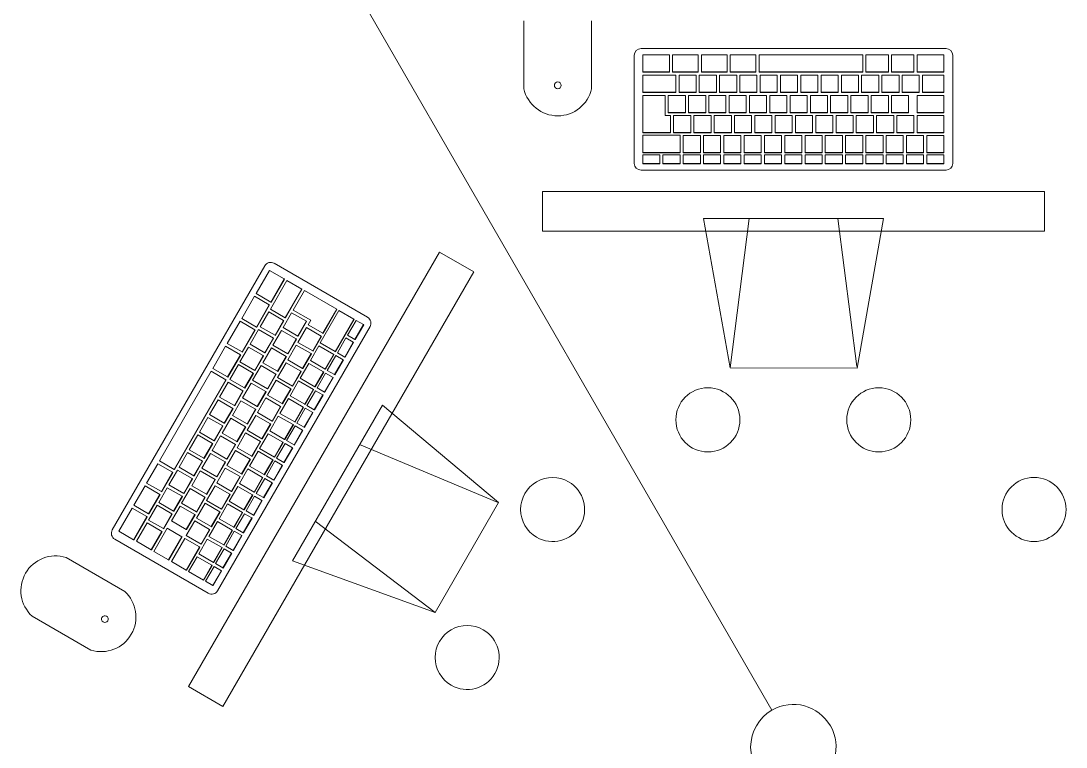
# Model space of a CAD drawing. Header units: millimetres. Extents: x 155927 to 295199, y -4084 to 97293.
# Drawn here: x 176824 to 177802, y 21008 to 21688 of the extents above; entities that cross this region are included whole.
import ezdxf

# ---------------------------------------------------------------- set-up
doc = ezdxf.new("R2010")
doc.units = ezdxf.units.MM
doc.header["$MEASUREMENT"] = 0
doc.layers.add('A-GENM', color=8, linetype='CONTINUOUS', lineweight=9)
doc.layers.add('I-FURN', color=8, linetype='CONTINUOUS', lineweight=9)

msp = doc.modelspace()

# ---------------------------------------------------------------- linework, layer by layer
at = {"layer": 'A-GENM'}
for p, q in [((177294.47, 21687.6), (177294.47, 21624.1)), ((177357.97, 21624.1), (177357.97, 21687.6)), ((177689.74, 21661.72), (177404.2, 21661.72)), ((177397.85, 21655.37), (177397.85, 21554.21)), ((177430.74, 21655.73), (177405.74, 21655.73)), ((177405.74, 21655.73), (177405.74, 21639.81)), ((177430.74, 21639.81), (177430.74, 21655.73)), ((177457.74, 21655.73), (177433.74, 21655.73)), ((177433.74, 21655.73), (177433.74, 21639.81)), ((177457.74, 21639.81), (177457.74, 21655.73)), ((177484.74, 21655.73), (177460.74, 21655.73)), ((177460.74, 21655.73), (177460.74, 21639.81)), ((177484.74, 21639.81), (177484.74, 21655.73)), ((177511.74, 21655.73), (177487.74, 21655.73)), ((177487.74, 21655.73), (177487.74, 21639.81)), ((177511.74, 21639.81), (177511.74, 21655.73)), ((177514.74, 21655.73), (177514.74, 21639.81)), ((177611.74, 21655.73), (177514.74, 21655.73)), ((177611.74, 21639.81), (177611.74, 21655.73)), ((177614.74, 21655.73), (177614.74, 21639.81)), ((177635.74, 21655.73), (177614.74, 21655.73)), ((177635.74, 21639.81), (177635.74, 21655.73)), ((177638.74, 21655.73), (177638.74, 21639.81)), ((177659.74, 21655.73), (177638.74, 21655.73)), ((177659.74, 21639.81), (177659.74, 21655.73)), ((177662.74, 21655.73), (177662.74, 21639.81)), ((177687.74, 21655.73), (177662.74, 21655.73)), ((177687.74, 21639.81), (177687.74, 21655.73)), ((177696.09, 21554.21), (177696.09, 21655.37)), ((177405.74, 21639.79), (177430.74, 21639.79)), ((177405.74, 21639.52), (177405.74, 21639.79)), ((177430.74, 21639.52), (177405.74, 21639.52)), ((177405.74, 21636.83), (177405.74, 21620.87)), ((177436.74, 21636.83), (177405.74, 21636.83)), ((177430.74, 21639.52), (177430.74, 21639.79)), ((177433.74, 21639.79), (177457.74, 21639.79)), ((177433.74, 21639.52), (177433.74, 21639.79)), ((177457.74, 21639.52), (177433.74, 21639.52)), ((177436.74, 21620.87), (177436.74, 21636.83)), ((177439.74, 21636.83), (177439.74, 21620.87)), ((177455.74, 21636.83), (177439.74, 21636.83)), ((177455.74, 21620.87), (177455.74, 21636.83)), ((177457.74, 21639.52), (177457.74, 21639.79)), ((177458.74, 21636.83), (177458.74, 21620.87)), ((177474.74, 21636.83), (177458.74, 21636.83)), ((177460.74, 21639.79), (177484.74, 21639.79)), ((177460.74, 21639.52), (177460.74, 21639.79)), ((177484.74, 21639.52), (177460.74, 21639.52)), ((177474.74, 21620.87), (177474.74, 21636.83)), ((177477.74, 21636.83), (177477.74, 21620.87)), ((177493.74, 21636.83), (177477.74, 21636.83)), ((177484.74, 21639.52), (177484.74, 21639.79)), ((177487.74, 21639.79), (177511.74, 21639.79)), ((177487.74, 21639.52), (177487.74, 21639.79)), ((177511.74, 21639.52), (177487.74, 21639.52)), ((177493.74, 21620.87), (177493.74, 21636.83)), ((177496.74, 21636.83), (177496.74, 21620.87)), ((177512.74, 21636.83), (177496.74, 21636.83)), ((177511.74, 21639.52), (177511.74, 21639.79)), ((177512.74, 21620.87), (177512.74, 21636.83)), ((177514.74, 21639.79), (177611.74, 21639.79)), ((177514.74, 21639.52), (177514.74, 21639.79)), ((177611.74, 21639.52), (177514.74, 21639.52)), ((177515.74, 21636.83), (177515.74, 21620.87)), ((177531.74, 21636.83), (177515.74, 21636.83)), ((177531.74, 21620.87), (177531.74, 21636.83)), ((177534.74, 21636.83), (177534.74, 21620.87)), ((177550.74, 21636.83), (177534.74, 21636.83)), ((177550.74, 21620.87), (177550.74, 21636.83)), ((177553.74, 21636.83), (177553.74, 21620.87)), ((177569.74, 21636.83), (177553.74, 21636.83)), ((177569.74, 21620.87), (177569.74, 21636.83)), ((177572.74, 21636.83), (177572.74, 21620.87)), ((177588.74, 21636.83), (177572.74, 21636.83)), ((177588.74, 21620.87), (177588.74, 21636.83)), ((177591.74, 21636.83), (177591.74, 21620.87)), ((177607.74, 21636.83), (177591.74, 21636.83)), ((177607.74, 21620.87), (177607.74, 21636.83)), ((177610.74, 21636.83), (177610.74, 21620.87)), ((177626.74, 21636.83), (177610.74, 21636.83)), ((177611.74, 21639.52), (177611.74, 21639.79)), ((177614.74, 21639.79), (177635.74, 21639.79)), ((177614.74, 21639.52), (177614.74, 21639.79)), ((177635.74, 21639.52), (177614.74, 21639.52)), ((177626.74, 21620.87), (177626.74, 21636.83)), ((177629.74, 21636.83), (177629.74, 21620.87)), ((177645.74, 21636.83), (177629.74, 21636.83)), ((177635.74, 21639.52), (177635.74, 21639.79)), ((177638.74, 21639.79), (177659.74, 21639.79)), ((177638.74, 21639.52), (177638.74, 21639.79)), ((177659.74, 21639.52), (177638.74, 21639.52)), ((177645.74, 21620.87), (177645.74, 21636.83)), ((177648.74, 21636.83), (177648.74, 21620.87)), ((177664.74, 21636.83), (177648.74, 21636.83)), ((177659.74, 21639.52), (177659.74, 21639.79)), ((177662.74, 21639.79), (177687.74, 21639.79)), ((177662.74, 21639.52), (177662.74, 21639.79)), ((177687.74, 21639.52), (177662.74, 21639.52)), ((177664.74, 21620.87), (177664.74, 21636.83)), ((177667.74, 21636.8), (177667.74, 21620.87)), ((177687.74, 21636.8), (177667.74, 21636.8)), ((177687.74, 21639.52), (177687.74, 21639.79)), ((177687.74, 21620.87), (177687.74, 21636.8)), ((177405.74, 21620.87), (177436.74, 21620.87)), ((177405.74, 21620.59), (177405.74, 21620.87)), ((177436.74, 21620.59), (177405.74, 21620.59)), ((177426.74, 21617.9), (177405.74, 21617.9)), ((177405.74, 21617.9), (177405.74, 21583.01)), ((177426.74, 21598.97), (177426.74, 21617.9)), ((177429.74, 21617.9), (177429.74, 21601.94)), ((177445.74, 21617.9), (177429.74, 21617.9)), ((177436.74, 21620.59), (177436.74, 21620.87)), ((177439.74, 21620.87), (177455.74, 21620.87)), ((177439.74, 21620.59), (177439.74, 21620.87)), ((177455.74, 21620.59), (177439.74, 21620.59)), ((177445.74, 21601.94), (177445.74, 21617.9)), ((177448.74, 21617.9), (177448.74, 21601.94)), ((177464.74, 21617.9), (177448.74, 21617.9)), ((177455.74, 21620.59), (177455.74, 21620.87)), ((177458.74, 21620.87), (177474.74, 21620.87)), ((177458.74, 21620.59), (177458.74, 21620.87)), ((177474.74, 21620.59), (177458.74, 21620.59)), ((177464.74, 21601.94), (177464.74, 21617.9)), ((177467.74, 21617.9), (177467.74, 21601.94)), ((177483.74, 21617.9), (177467.74, 21617.9)), ((177474.74, 21620.59), (177474.74, 21620.87)), ((177477.74, 21620.87), (177493.74, 21620.87)), ((177477.74, 21620.59), (177477.74, 21620.87)), ((177493.74, 21620.59), (177477.74, 21620.59)), ((177483.74, 21601.94), (177483.74, 21617.9)), ((177486.74, 21617.9), (177486.74, 21601.94)), ((177502.74, 21617.9), (177486.74, 21617.9)), ((177493.74, 21620.59), (177493.74, 21620.87)), ((177496.74, 21620.87), (177512.74, 21620.87)), ((177496.74, 21620.59), (177496.74, 21620.87)), ((177512.74, 21620.59), (177496.74, 21620.59)), ((177502.74, 21601.94), (177502.74, 21617.9)), ((177505.74, 21617.9), (177505.74, 21601.94)), ((177521.74, 21617.9), (177505.74, 21617.9)), ((177512.74, 21620.59), (177512.74, 21620.87)), ((177515.74, 21620.87), (177531.74, 21620.87)), ((177515.74, 21620.59), (177515.74, 21620.87)), ((177531.74, 21620.59), (177515.74, 21620.59)), ((177521.74, 21601.94), (177521.74, 21617.9)), ((177524.74, 21617.9), (177524.74, 21601.94)), ((177540.74, 21617.9), (177524.74, 21617.9)), ((177531.74, 21620.59), (177531.74, 21620.87)), ((177534.74, 21620.87), (177550.74, 21620.87)), ((177534.74, 21620.59), (177534.74, 21620.87)), ((177550.74, 21620.59), (177534.74, 21620.59)), ((177540.74, 21601.94), (177540.74, 21617.9)), ((177543.74, 21617.9), (177543.74, 21601.94)), ((177559.74, 21617.9), (177543.74, 21617.9)), ((177550.74, 21620.59), (177550.74, 21620.87)), ((177553.74, 21620.87), (177569.74, 21620.87)), ((177553.74, 21620.59), (177553.74, 21620.87)), ((177569.74, 21620.59), (177553.74, 21620.59)), ((177559.74, 21601.94), (177559.74, 21617.9)), ((177562.74, 21617.9), (177562.74, 21601.94)), ((177578.74, 21617.9), (177562.74, 21617.9)), ((177569.74, 21620.59), (177569.74, 21620.87)), ((177572.74, 21620.87), (177588.74, 21620.87)), ((177572.74, 21620.59), (177572.74, 21620.87)), ((177588.74, 21620.59), (177572.74, 21620.59)), ((177578.74, 21601.94), (177578.74, 21617.9)), ((177581.74, 21617.9), (177581.74, 21601.94)), ((177597.74, 21617.9), (177581.74, 21617.9)), ((177588.74, 21620.59), (177588.74, 21620.87)), ((177591.74, 21620.87), (177607.74, 21620.87)), ((177591.74, 21620.59), (177591.74, 21620.87)), ((177607.74, 21620.59), (177591.74, 21620.59)), ((177597.74, 21601.94), (177597.74, 21617.9)), ((177600.74, 21617.9), (177600.74, 21601.94)), ((177616.74, 21617.9), (177600.74, 21617.9)), ((177607.74, 21620.59), (177607.74, 21620.87)), ((177610.74, 21620.87), (177626.74, 21620.87)), ((177610.74, 21620.59), (177610.74, 21620.87)), ((177626.74, 21620.59), (177610.74, 21620.59)), ((177616.74, 21601.94), (177616.74, 21617.9)), ((177619.74, 21617.9), (177619.74, 21601.94)), ((177635.74, 21617.9), (177619.74, 21617.9)), ((177626.74, 21620.59), (177626.74, 21620.87)), ((177629.74, 21620.87), (177645.74, 21620.87)), ((177629.74, 21620.59), (177629.74, 21620.87)), ((177645.74, 21620.59), (177629.74, 21620.59)), ((177635.74, 21601.94), (177635.74, 21617.9)), ((177638.74, 21617.9), (177638.74, 21601.94)), ((177654.74, 21617.9), (177638.74, 21617.9)), ((177645.74, 21620.59), (177645.74, 21620.87)), ((177648.74, 21620.87), (177664.74, 21620.87)), ((177648.74, 21620.59), (177648.74, 21620.87)), ((177664.74, 21620.59), (177648.74, 21620.59)), ((177654.74, 21601.94), (177654.74, 21617.9)), ((177662.74, 21617.88), (177662.74, 21601.94)), ((177687.74, 21617.88), (177662.74, 21617.88)), ((177664.74, 21620.59), (177664.74, 21620.87)), ((177667.74, 21620.87), (177687.74, 21620.87)), ((177667.74, 21620.59), (177667.74, 21620.87)), ((177687.74, 21620.59), (177667.74, 21620.59)), ((177687.74, 21620.59), (177687.74, 21620.87)), ((177687.74, 21601.94), (177687.74, 21617.88)), ((177431.74, 21598.97), (177426.74, 21598.97)), ((177429.74, 21601.94), (177445.74, 21601.94)), ((177429.74, 21601.66), (177429.74, 21601.94)), ((177445.74, 21601.66), (177429.74, 21601.66)), ((177431.74, 21583.01), (177431.74, 21598.97)), ((177434.74, 21598.97), (177434.74, 21583.01)), ((177450.74, 21598.97), (177434.74, 21598.97)), ((177445.74, 21601.66), (177445.74, 21601.94)), ((177448.74, 21601.94), (177464.74, 21601.94)), ((177448.74, 21601.66), (177448.74, 21601.94)), ((177464.74, 21601.66), (177448.74, 21601.66)), ((177450.74, 21583.01), (177450.74, 21598.97)), ((177453.74, 21598.97), (177453.74, 21583.01)), ((177469.74, 21598.97), (177453.74, 21598.97)), ((177464.74, 21601.66), (177464.74, 21601.94)), ((177467.74, 21601.94), (177483.74, 21601.94)), ((177467.74, 21601.66), (177467.74, 21601.94)), ((177483.74, 21601.66), (177467.74, 21601.66)), ((177469.74, 21583.01), (177469.74, 21598.97)), ((177472.74, 21598.97), (177472.74, 21583.01)), ((177488.74, 21598.97), (177472.74, 21598.97)), ((177483.74, 21601.66), (177483.74, 21601.94)), ((177486.74, 21601.94), (177502.74, 21601.94)), ((177486.74, 21601.66), (177486.74, 21601.94)), ((177502.74, 21601.66), (177486.74, 21601.66)), ((177488.74, 21583.01), (177488.74, 21598.97)), ((177491.74, 21598.97), (177491.74, 21583.01)), ((177507.74, 21598.97), (177491.74, 21598.97)), ((177502.74, 21601.66), (177502.74, 21601.94)), ((177505.74, 21601.94), (177521.74, 21601.94)), ((177505.74, 21601.66), (177505.74, 21601.94)), ((177521.74, 21601.66), (177505.74, 21601.66)), ((177507.74, 21583.01), (177507.74, 21598.97)), ((177510.74, 21598.97), (177510.74, 21583.01)), ((177526.74, 21598.97), (177510.74, 21598.97)), ((177521.74, 21601.66), (177521.74, 21601.94)), ((177524.74, 21601.94), (177540.74, 21601.94)), ((177524.74, 21601.66), (177524.74, 21601.94)), ((177540.74, 21601.66), (177524.74, 21601.66)), ((177526.74, 21583.01), (177526.74, 21598.97)), ((177529.74, 21598.97), (177529.74, 21583.01)), ((177545.74, 21598.97), (177529.74, 21598.97)), ((177540.74, 21601.66), (177540.74, 21601.94)), ((177543.74, 21601.94), (177559.74, 21601.94)), ((177543.74, 21601.66), (177543.74, 21601.94)), ((177559.74, 21601.66), (177543.74, 21601.66)), ((177545.74, 21583.01), (177545.74, 21598.97)), ((177548.74, 21598.97), (177548.74, 21583.01)), ((177564.74, 21598.97), (177548.74, 21598.97)), ((177559.74, 21601.66), (177559.74, 21601.94)), ((177562.74, 21601.94), (177578.74, 21601.94)), ((177562.74, 21601.66), (177562.74, 21601.94)), ((177578.74, 21601.66), (177562.74, 21601.66)), ((177564.74, 21583.01), (177564.74, 21598.97)), ((177567.74, 21598.97), (177567.74, 21583.01)), ((177583.74, 21598.97), (177567.74, 21598.97)), ((177578.74, 21601.66), (177578.74, 21601.94)), ((177581.74, 21601.94), (177597.74, 21601.94)), ((177581.74, 21601.66), (177581.74, 21601.94)), ((177597.74, 21601.66), (177581.74, 21601.66)), ((177583.74, 21583.01), (177583.74, 21598.97)), ((177586.74, 21598.97), (177586.74, 21583.01)), ((177602.74, 21598.97), (177586.74, 21598.97)), ((177597.74, 21601.66), (177597.74, 21601.94)), ((177600.74, 21601.94), (177616.74, 21601.94)), ((177600.74, 21601.66), (177600.74, 21601.94)), ((177616.74, 21601.66), (177600.74, 21601.66)), ((177602.74, 21583.01), (177602.74, 21598.97)), ((177605.74, 21598.97), (177605.74, 21583.01)), ((177621.74, 21598.97), (177605.74, 21598.97)), ((177616.74, 21601.66), (177616.74, 21601.94)), ((177619.74, 21601.94), (177635.74, 21601.94)), ((177619.74, 21601.66), (177619.74, 21601.94)), ((177635.74, 21601.66), (177619.74, 21601.66)), ((177621.74, 21583.01), (177621.74, 21598.97)), ((177624.74, 21598.97), (177624.74, 21583.01)), ((177640.74, 21598.97), (177624.74, 21598.97)), ((177635.74, 21601.66), (177635.74, 21601.94)), ((177638.74, 21601.94), (177654.74, 21601.94)), ((177638.74, 21601.66), (177638.74, 21601.94)), ((177654.74, 21601.66), (177638.74, 21601.66)), ((177640.74, 21583.01), (177640.74, 21598.97)), ((177643.74, 21598.97), (177643.74, 21583.01)), ((177659.74, 21598.97), (177643.74, 21598.97)), ((177654.74, 21601.66), (177654.74, 21601.94)), ((177659.74, 21583.01), (177659.74, 21598.97)), ((177662.74, 21601.94), (177687.74, 21601.94)), ((177662.74, 21601.66), (177662.74, 21601.94)), ((177687.74, 21601.66), (177662.74, 21601.66)), ((177662.74, 21598.95), (177662.74, 21583.01)), ((177687.74, 21598.95), (177662.74, 21598.95)), ((177687.74, 21601.66), (177687.74, 21601.94)), ((177687.74, 21583.01), (177687.74, 21598.95)), ((177405.74, 21583.01), (177431.74, 21583.01)), ((177405.74, 21582.73), (177405.74, 21583.01)), ((177431.74, 21582.73), (177405.74, 21582.73)), ((177440.74, 21580.6), (177405.74, 21580.6)), ((177405.74, 21580.6), (177405.74, 21564.36)), ((177431.74, 21582.73), (177431.74, 21583.01)), ((177434.74, 21583.01), (177450.74, 21583.01)), ((177434.74, 21582.73), (177434.74, 21583.01)), ((177450.74, 21582.73), (177434.74, 21582.73)), ((177440.74, 21564.36), (177440.74, 21580.6)), ((177443.74, 21580.32), (177443.74, 21564.36)), ((177459.74, 21580.32), (177443.74, 21580.32)), ((177450.74, 21582.73), (177450.74, 21583.01)), ((177453.74, 21583.01), (177469.74, 21583.01)), ((177453.74, 21582.73), (177453.74, 21583.01)), ((177469.74, 21582.73), (177453.74, 21582.73)), ((177459.74, 21564.36), (177459.74, 21580.32)), ((177462.74, 21580.32), (177462.74, 21564.36)), ((177478.74, 21580.32), (177462.74, 21580.32)), ((177469.74, 21582.73), (177469.74, 21583.01)), ((177472.74, 21583.01), (177488.74, 21583.01)), ((177472.74, 21582.73), (177472.74, 21583.01)), ((177488.74, 21582.73), (177472.74, 21582.73)), ((177478.74, 21564.36), (177478.74, 21580.32)), ((177481.74, 21580.32), (177481.74, 21564.36)), ((177497.74, 21580.32), (177481.74, 21580.32)), ((177488.74, 21582.73), (177488.74, 21583.01)), ((177491.74, 21583.01), (177507.74, 21583.01)), ((177491.74, 21582.73), (177491.74, 21583.01)), ((177507.74, 21582.73), (177491.74, 21582.73)), ((177497.74, 21564.36), (177497.74, 21580.32)), ((177500.74, 21580.32), (177500.74, 21564.36)), ((177516.74, 21580.32), (177500.74, 21580.32)), ((177507.74, 21582.73), (177507.74, 21583.01)), ((177510.74, 21583.01), (177526.74, 21583.01)), ((177510.74, 21582.73), (177510.74, 21583.01)), ((177526.74, 21582.73), (177510.74, 21582.73)), ((177516.74, 21564.36), (177516.74, 21580.32)), ((177519.74, 21580.32), (177519.74, 21564.36)), ((177535.74, 21580.32), (177519.74, 21580.32)), ((177526.74, 21582.73), (177526.74, 21583.01)), ((177529.74, 21583.01), (177545.74, 21583.01)), ((177529.74, 21582.73), (177529.74, 21583.01)), ((177545.74, 21582.73), (177529.74, 21582.73)), ((177535.74, 21564.36), (177535.74, 21580.32)), ((177538.74, 21580.32), (177538.74, 21564.36)), ((177554.74, 21580.32), (177538.74, 21580.32)), ((177545.74, 21582.73), (177545.74, 21583.01)), ((177548.74, 21583.01), (177564.74, 21583.01)), ((177548.74, 21582.73), (177548.74, 21583.01)), ((177564.74, 21582.73), (177548.74, 21582.73)), ((177554.74, 21564.36), (177554.74, 21580.32)), ((177557.74, 21580.32), (177557.74, 21564.36)), ((177573.74, 21580.32), (177557.74, 21580.32)), ((177564.74, 21582.73), (177564.74, 21583.01)), ((177567.74, 21583.01), (177583.74, 21583.01)), ((177567.74, 21582.73), (177567.74, 21583.01)), ((177583.74, 21582.73), (177567.74, 21582.73)), ((177573.74, 21564.36), (177573.74, 21580.32)), ((177576.74, 21580.32), (177576.74, 21564.36)), ((177592.74, 21580.32), (177576.74, 21580.32)), ((177583.74, 21582.73), (177583.74, 21583.01)), ((177586.74, 21583.01), (177602.74, 21583.01)), ((177586.74, 21582.73), (177586.74, 21583.01)), ((177602.74, 21582.73), (177586.74, 21582.73)), ((177592.74, 21564.36), (177592.74, 21580.32)), ((177595.74, 21580.32), (177595.74, 21564.36)), ((177611.74, 21580.32), (177595.74, 21580.32)), ((177602.74, 21582.73), (177602.74, 21583.01)), ((177605.74, 21583.01), (177621.74, 21583.01)), ((177605.74, 21582.73), (177605.74, 21583.01)), ((177621.74, 21582.73), (177605.74, 21582.73)), ((177611.74, 21564.36), (177611.74, 21580.32)), ((177614.74, 21580.32), (177614.74, 21564.36)), ((177630.74, 21580.32), (177614.74, 21580.32)), ((177621.74, 21582.73), (177621.74, 21583.01)), ((177624.74, 21583.01), (177640.74, 21583.01)), ((177624.74, 21582.73), (177624.74, 21583.01)), ((177640.74, 21582.73), (177624.74, 21582.73)), ((177630.74, 21564.36), (177630.74, 21580.32)), ((177633.74, 21580.32), (177633.74, 21564.36)), ((177649.74, 21580.32), (177633.74, 21580.32)), ((177640.74, 21582.73), (177640.74, 21583.01)), ((177643.74, 21583.01), (177659.74, 21583.01)), ((177643.74, 21582.73), (177643.74, 21583.01)), ((177659.74, 21582.73), (177643.74, 21582.73)), ((177649.74, 21564.36), (177649.74, 21580.32)), ((177652.74, 21580.32), (177652.74, 21564.36)), ((177668.74, 21580.32), (177652.74, 21580.32)), ((177659.74, 21582.73), (177659.74, 21583.01)), ((177662.74, 21583.01), (177687.74, 21583.01)), ((177662.74, 21582.73), (177662.74, 21583.01)), ((177687.74, 21582.73), (177662.74, 21582.73)), ((177668.74, 21564.36), (177668.74, 21580.32)), ((177671.74, 21580.32), (177671.74, 21564.36)), ((177687.74, 21580.32), (177671.74, 21580.32)), ((177687.74, 21582.73), (177687.74, 21583.01)), ((177687.74, 21564.36), (177687.74, 21580.32)), ((177405.74, 21564.36), (177440.74, 21564.36)), ((177405.74, 21564.08), (177405.74, 21564.36)), ((177440.74, 21564.08), (177405.74, 21564.08)), ((177405.74, 21562.1), (177405.74, 21554.12)), ((177421.74, 21562.1), (177405.74, 21562.1)), ((177421.74, 21554.12), (177421.74, 21562.1)), ((177424.74, 21562.1), (177424.74, 21554.12)), ((177440.74, 21562.1), (177424.74, 21562.1)), ((177440.74, 21564.08), (177440.74, 21564.36)), ((177440.74, 21554.12), (177440.74, 21562.1)), ((177443.74, 21564.36), (177459.74, 21564.36)), ((177443.74, 21564.08), (177443.74, 21564.36)), ((177459.74, 21564.08), (177443.74, 21564.08)), ((177443.74, 21562.1), (177443.74, 21554.12)), ((177459.74, 21562.1), (177443.74, 21562.1)), ((177459.74, 21564.08), (177459.74, 21564.36)), ((177459.74, 21554.12), (177459.74, 21562.1)), ((177462.74, 21564.36), (177478.74, 21564.36)), ((177462.74, 21564.08), (177462.74, 21564.36)), ((177478.74, 21564.08), (177462.74, 21564.08)), ((177462.74, 21562.1), (177462.74, 21554.12)), ((177478.74, 21562.1), (177462.74, 21562.1)), ((177478.74, 21564.08), (177478.74, 21564.36)), ((177478.74, 21554.12), (177478.74, 21562.1)), ((177481.74, 21564.36), (177497.74, 21564.36)), ((177481.74, 21564.08), (177481.74, 21564.36)), ((177497.74, 21564.08), (177481.74, 21564.08)), ((177481.74, 21562.1), (177481.74, 21554.12)), ((177497.74, 21562.1), (177481.74, 21562.1)), ((177497.74, 21564.08), (177497.74, 21564.36)), ((177497.74, 21554.12), (177497.74, 21562.1)), ((177500.74, 21564.36), (177516.74, 21564.36)), ((177500.74, 21564.08), (177500.74, 21564.36)), ((177516.74, 21564.08), (177500.74, 21564.08)), ((177500.74, 21562.1), (177500.74, 21554.12)), ((177516.74, 21562.1), (177500.74, 21562.1)), ((177516.74, 21564.08), (177516.74, 21564.36)), ((177516.74, 21554.12), (177516.74, 21562.1)), ((177519.74, 21564.36), (177535.74, 21564.36)), ((177519.74, 21564.08), (177519.74, 21564.36)), ((177535.74, 21564.08), (177519.74, 21564.08)), ((177519.74, 21562.1), (177519.74, 21554.12)), ((177535.74, 21562.1), (177519.74, 21562.1)), ((177535.74, 21564.08), (177535.74, 21564.36)), ((177535.74, 21554.12), (177535.74, 21562.1)), ((177538.74, 21564.36), (177554.74, 21564.36)), ((177538.74, 21564.08), (177538.74, 21564.36)), ((177554.74, 21564.08), (177538.74, 21564.08)), ((177538.74, 21562.1), (177538.74, 21554.12)), ((177554.74, 21562.1), (177538.74, 21562.1)), ((177554.74, 21564.08), (177554.74, 21564.36)), ((177554.74, 21554.12), (177554.74, 21562.1)), ((177557.74, 21564.36), (177573.74, 21564.36)), ((177557.74, 21564.08), (177557.74, 21564.36)), ((177573.74, 21564.08), (177557.74, 21564.08)), ((177557.74, 21562.1), (177557.74, 21554.12)), ((177573.74, 21562.1), (177557.74, 21562.1)), ((177573.74, 21564.08), (177573.74, 21564.36)), ((177573.74, 21554.12), (177573.74, 21562.1)), ((177576.74, 21564.36), (177592.74, 21564.36)), ((177576.74, 21564.08), (177576.74, 21564.36)), ((177592.74, 21564.08), (177576.74, 21564.08)), ((177576.74, 21562.1), (177576.74, 21554.12)), ((177592.74, 21562.1), (177576.74, 21562.1)), ((177592.74, 21564.08), (177592.74, 21564.36)), ((177592.74, 21554.12), (177592.74, 21562.1)), ((177595.74, 21564.36), (177611.74, 21564.36)), ((177595.74, 21564.08), (177595.74, 21564.36)), ((177611.74, 21564.08), (177595.74, 21564.08)), ((177595.74, 21562.1), (177595.74, 21554.12)), ((177611.74, 21562.1), (177595.74, 21562.1)), ((177611.74, 21564.08), (177611.74, 21564.36)), ((177611.74, 21554.12), (177611.74, 21562.1)), ((177614.74, 21564.36), (177630.74, 21564.36)), ((177614.74, 21564.08), (177614.74, 21564.36)), ((177630.74, 21564.08), (177614.74, 21564.08)), ((177614.74, 21562.1), (177614.74, 21554.12)), ((177630.74, 21562.1), (177614.74, 21562.1)), ((177630.74, 21564.08), (177630.74, 21564.36)), ((177630.74, 21554.12), (177630.74, 21562.1)), ((177633.74, 21564.36), (177649.74, 21564.36)), ((177633.74, 21564.08), (177633.74, 21564.36)), ((177649.74, 21564.08), (177633.74, 21564.08)), ((177633.74, 21562.1), (177633.74, 21554.12)), ((177649.74, 21562.1), (177633.74, 21562.1)), ((177649.74, 21564.08), (177649.74, 21564.36)), ((177649.74, 21554.12), (177649.74, 21562.1)), ((177652.74, 21564.36), (177668.74, 21564.36)), ((177652.74, 21564.08), (177652.74, 21564.36)), ((177668.74, 21564.08), (177652.74, 21564.08)), ((177652.74, 21562.1), (177652.74, 21554.12)), ((177668.74, 21562.1), (177652.74, 21562.1)), ((177668.74, 21564.08), (177668.74, 21564.36)), ((177668.74, 21554.12), (177668.74, 21562.1)), ((177671.74, 21564.36), (177687.74, 21564.36)), ((177671.74, 21564.08), (177671.74, 21564.36)), ((177687.74, 21564.08), (177671.74, 21564.08)), ((177671.74, 21562.1), (177671.74, 21554.12)), ((177687.74, 21562.1), (177671.74, 21562.1)), ((177687.74, 21564.08), (177687.74, 21564.36)), ((177687.74, 21554.12), (177687.74, 21562.1)), ((177405.74, 21554.12), (177421.74, 21554.12)), ((177405.74, 21553.84), (177405.74, 21554.12)), ((177421.74, 21553.84), (177405.74, 21553.84)), ((177421.74, 21553.84), (177421.74, 21554.12)), ((177424.74, 21554.12), (177440.74, 21554.12)), ((177424.74, 21553.84), (177424.74, 21554.12)), ((177440.74, 21553.84), (177424.74, 21553.84)), ((177440.74, 21553.84), (177440.74, 21554.12)), ((177443.74, 21554.12), (177459.74, 21554.12)), ((177443.74, 21553.84), (177443.74, 21554.12)), ((177459.74, 21553.84), (177443.74, 21553.84)), ((177459.74, 21553.84), (177459.74, 21554.12)), ((177462.74, 21554.12), (177478.74, 21554.12)), ((177462.74, 21553.84), (177462.74, 21554.12)), ((177478.74, 21553.84), (177462.74, 21553.84)), ((177478.74, 21553.84), (177478.74, 21554.12)), ((177481.74, 21554.12), (177497.74, 21554.12)), ((177481.74, 21553.84), (177481.74, 21554.12)), ((177497.74, 21553.84), (177481.74, 21553.84)), ((177497.74, 21553.84), (177497.74, 21554.12)), ((177500.74, 21554.12), (177516.74, 21554.12)), ((177500.74, 21553.84), (177500.74, 21554.12)), ((177516.74, 21553.84), (177500.74, 21553.84)), ((177516.74, 21553.84), (177516.74, 21554.12)), ((177519.74, 21554.12), (177535.74, 21554.12)), ((177519.74, 21553.84), (177519.74, 21554.12)), ((177535.74, 21553.84), (177519.74, 21553.84)), ((177535.74, 21553.84), (177535.74, 21554.12)), ((177538.74, 21554.12), (177554.74, 21554.12)), ((177538.74, 21553.84), (177538.74, 21554.12)), ((177554.74, 21553.84), (177538.74, 21553.84)), ((177554.74, 21553.84), (177554.74, 21554.12)), ((177557.74, 21554.12), (177573.74, 21554.12)), ((177557.74, 21553.84), (177557.74, 21554.12)), ((177573.74, 21553.84), (177557.74, 21553.84)), ((177573.74, 21553.84), (177573.74, 21554.12)), ((177576.74, 21554.12), (177592.74, 21554.12)), ((177576.74, 21553.84), (177576.74, 21554.12)), ((177592.74, 21553.84), (177576.74, 21553.84)), ((177592.74, 21553.84), (177592.74, 21554.12)), ((177595.74, 21554.12), (177611.74, 21554.12)), ((177595.74, 21553.84), (177595.74, 21554.12)), ((177611.74, 21553.84), (177595.74, 21553.84)), ((177611.74, 21553.84), (177611.74, 21554.12)), ((177614.74, 21554.12), (177630.74, 21554.12)), ((177614.74, 21553.84), (177614.74, 21554.12)), ((177630.74, 21553.84), (177614.74, 21553.84)), ((177630.74, 21553.84), (177630.74, 21554.12)), ((177633.74, 21554.12), (177649.74, 21554.12)), ((177633.74, 21553.84), (177633.74, 21554.12)), ((177649.74, 21553.84), (177633.74, 21553.84)), ((177649.74, 21553.84), (177649.74, 21554.12)), ((177652.74, 21554.12), (177668.74, 21554.12)), ((177652.74, 21553.84), (177652.74, 21554.12)), ((177668.74, 21553.84), (177652.74, 21553.84)), ((177668.74, 21553.84), (177668.74, 21554.12)), ((177671.74, 21554.12), (177687.74, 21554.12)), ((177671.74, 21553.84), (177671.74, 21554.12)), ((177687.74, 21553.84), (177671.74, 21553.84)), ((177687.74, 21553.84), (177687.74, 21554.12)), ((177404.2, 21547.86), (177689.74, 21547.86)), ((177060.55, 21460.63), (177148.16, 21410.05)), ((176909.11, 21211.03), (177051.88, 21458.31)), ((177056.29, 21453.98), (177043.79, 21432.33)), ((177070.1, 21446.01), (177056.29, 21453.98)), ((177072.67, 21444.53), (177057.17, 21417.68)), ((177057.6, 21424.36), (177070.1, 21446.01)), ((177070.34, 21445.88), (177057.84, 21424.22)), ((177070.1, 21446.01), (177070.34, 21445.88)), ((177086.49, 21436.55), (177072.67, 21444.53)), ((177043.79, 21432.33), (177057.6, 21424.36)), ((177070.99, 21409.7), (177086.49, 21436.55)), ((177086.73, 21436.41), (177071.23, 21409.56)), ((177089.06, 21435.07), (177078.56, 21416.88)), ((177086.49, 21436.55), (177086.73, 21436.41)), ((177119.27, 21417.62), (177089.06, 21435.07)), ((177042.29, 21429.73), (177030.29, 21408.95)), ((177056.1, 21421.76), (177042.29, 21429.73)), ((177044.1, 21400.98), (177056.1, 21421.76)), ((177056.34, 21421.63), (177044.34, 21400.84)), ((177056.1, 21421.76), (177056.34, 21421.63)), ((177057.6, 21424.36), (177057.84, 21424.22)), ((177055.67, 21415.09), (177047.67, 21401.23)), ((177069.49, 21407.1), (177055.67, 21415.09)), ((177057.17, 21417.68), (177070.99, 21409.7)), ((177077.06, 21414.28), (177069.06, 21400.43)), ((177090.88, 21406.3), (177077.06, 21414.28)), ((177078.56, 21416.88), (177094.95, 21407.42)), ((177121.36, 21416.42), (177103.86, 21386.1)), ((177106.27, 21395.11), (177119.27, 21417.62)), ((177119.51, 21417.48), (177106.51, 21394.97)), ((177119.27, 21417.62), (177119.51, 21417.48)), ((177135.43, 21408.3), (177121.36, 21416.42)), ((177028.79, 21406.35), (177016.79, 21385.57)), ((177042.6, 21398.38), (177028.79, 21406.35)), ((177030.29, 21408.95), (177044.1, 21400.98)), ((177061.49, 21393.25), (177069.49, 21407.1)), ((177069.73, 21406.97), (177061.73, 21393.11)), ((177069.49, 21407.1), (177069.73, 21406.97)), ((177070.99, 21409.7), (177071.23, 21409.56)), ((177082.88, 21392.44), (177090.88, 21406.3)), ((177091.12, 21406.16), (177083.12, 21392.31)), ((177090.88, 21406.3), (177091.12, 21406.16)), ((177094.95, 21407.42), (177092.45, 21403.09)), ((177092.45, 21403.09), (177106.27, 21395.11)), ((177117.93, 21377.99), (177135.43, 21408.3)), ((177135.67, 21408.16), (177118.17, 21377.85)), ((177137.38, 21407.17), (177129.38, 21393.31)), ((177135.43, 21408.3), (177135.67, 21408.16)), ((177136.29, 21389.32), (177144.29, 21403.18)), ((177144.53, 21403.04), (177136.53, 21389.18)), ((177144.29, 21403.18), (177137.38, 21407.17)), ((177144.29, 21403.18), (177144.53, 21403.04)), ((177150.49, 21401.37), (177007.72, 21154.09)), ((177030.6, 21377.6), (177042.6, 21398.38)), ((177042.84, 21398.24), (177030.84, 21377.46)), ((177046.17, 21398.63), (177038.17, 21384.77)), ((177042.6, 21398.38), (177042.84, 21398.24)), ((177044.1, 21400.98), (177044.34, 21400.84)), ((177059.99, 21390.65), (177046.17, 21398.63)), ((177047.67, 21401.23), (177061.49, 21393.25)), ((177067.56, 21397.83), (177059.56, 21383.97)), ((177061.49, 21393.25), (177061.73, 21393.11)), ((177081.38, 21389.85), (177067.56, 21397.83)), ((177069.06, 21400.43), (177082.88, 21392.44)), ((177082.88, 21392.44), (177083.12, 21392.31)), ((177090.95, 21400.49), (177082.95, 21386.63)), ((177104.77, 21392.51), (177090.95, 21400.49)), ((177096.77, 21378.65), (177104.77, 21392.51)), ((177105.01, 21392.37), (177097.01, 21378.51)), ((177104.77, 21392.51), (177105.01, 21392.37)), ((177106.27, 21395.11), (177106.51, 21394.97)), ((177129.38, 21393.31), (177136.29, 21389.32)), ((177015.29, 21382.97), (177003.29, 21362.18)), ((177029.1, 21375), (177015.29, 21382.97)), ((177016.79, 21385.57), (177030.6, 21377.6)), ((177036.67, 21382.18), (177028.67, 21368.32)), ((177050.49, 21374.2), (177036.67, 21382.18)), ((177038.17, 21384.77), (177051.99, 21376.79)), ((177051.99, 21376.79), (177059.99, 21390.65)), ((177060.23, 21390.51), (177052.23, 21376.66)), ((177059.56, 21383.97), (177073.38, 21375.99)), ((177059.99, 21390.65), (177060.23, 21390.51)), ((177073.38, 21375.99), (177081.38, 21389.85)), ((177081.45, 21384.03), (177073.45, 21370.18)), ((177081.62, 21389.71), (177073.62, 21375.85)), ((177081.38, 21389.85), (177081.62, 21389.71)), ((177095.27, 21376.05), (177081.45, 21384.03)), ((177082.95, 21386.63), (177096.77, 21378.65)), ((177102.6, 21383.37), (177094.6, 21369.51)), ((177116.43, 21375.39), (177102.6, 21383.37)), ((177103.86, 21386.1), (177117.93, 21377.99)), ((177127.88, 21390.71), (177119.88, 21376.86)), ((177126.79, 21372.87), (177134.79, 21386.72)), ((177135.03, 21386.58), (177127.03, 21372.73)), ((177134.79, 21386.72), (177127.88, 21390.71)), ((177134.79, 21386.72), (177135.03, 21386.58)), ((177136.29, 21389.32), (177136.53, 21389.18)), ((177017.1, 21354.21), (177029.1, 21375)), ((177029.34, 21374.86), (177017.34, 21354.08)), ((177029.1, 21375), (177029.34, 21374.86)), ((177030.6, 21377.6), (177030.84, 21377.46)), ((177042.49, 21360.34), (177050.49, 21374.2)), ((177050.73, 21374.06), (177042.73, 21360.2)), ((177058.06, 21381.37), (177050.06, 21367.52)), ((177050.49, 21374.2), (177050.73, 21374.06)), ((177051.99, 21376.79), (177052.23, 21376.66)), ((177071.88, 21373.39), (177058.06, 21381.37)), ((177063.88, 21359.54), (177071.88, 21373.39)), ((177072.12, 21373.25), (177064.12, 21359.4)), ((177071.88, 21373.39), (177072.12, 21373.25)), ((177073.38, 21375.99), (177073.62, 21375.85)), ((177087.27, 21362.2), (177095.27, 21376.05)), ((177095.51, 21375.91), (177087.51, 21362.06)), ((177095.27, 21376.05), (177095.51, 21375.91)), ((177096.77, 21378.65), (177097.01, 21378.51)), ((177108.43, 21361.53), (177116.43, 21375.39)), ((177116.67, 21375.25), (177108.67, 21361.39)), ((177118.38, 21374.26), (177110.38, 21360.4)), ((177116.43, 21375.39), (177116.67, 21375.25)), ((177117.93, 21377.99), (177118.17, 21377.85)), ((177125.29, 21370.27), (177118.38, 21374.26)), ((177119.88, 21376.86), (177126.79, 21372.87)), ((177126.79, 21372.87), (177127.03, 21372.73)), ((177027.17, 21365.72), (177019.17, 21351.87)), ((177040.99, 21357.74), (177027.17, 21365.72)), ((177028.67, 21368.32), (177042.49, 21360.34)), ((177048.56, 21364.92), (177040.56, 21351.06)), ((177062.38, 21356.94), (177048.56, 21364.92)), ((177050.06, 21367.52), (177063.88, 21359.54)), ((177071.95, 21367.58), (177063.95, 21353.72)), ((177085.77, 21359.6), (177071.95, 21367.58)), ((177073.45, 21370.18), (177087.27, 21362.2)), ((177093.1, 21366.91), (177085.1, 21353.06)), ((177106.93, 21358.93), (177093.1, 21366.91)), ((177094.6, 21369.51), (177108.43, 21361.53)), ((177117.29, 21356.41), (177125.29, 21370.27)), ((177125.53, 21370.13), (177117.53, 21356.27)), ((177125.29, 21370.27), (177125.53, 21370.13)), ((177001.79, 21359.59), (176953.29, 21275.58)), ((177015.6, 21351.62), (177001.79, 21359.59)), ((177003.29, 21362.18), (177017.1, 21354.21)), ((177017.1, 21354.21), (177017.34, 21354.08)), ((177032.99, 21343.88), (177040.99, 21357.74)), ((177041.23, 21357.6), (177033.23, 21343.75)), ((177040.99, 21357.74), (177041.23, 21357.6)), ((177042.49, 21360.34), (177042.73, 21360.2)), ((177054.38, 21343.08), (177062.38, 21356.94)), ((177062.62, 21356.8), (177054.62, 21342.94)), ((177062.38, 21356.94), (177062.62, 21356.8)), ((177063.88, 21359.54), (177064.12, 21359.4)), ((177063.95, 21353.72), (177077.77, 21345.74)), ((177077.77, 21345.74), (177085.77, 21359.6)), ((177086.01, 21359.46), (177078.01, 21345.6)), ((177085.1, 21353.06), (177098.93, 21345.08)), ((177085.77, 21359.6), (177086.01, 21359.46)), ((177087.27, 21362.2), (177087.51, 21362.06)), ((177098.93, 21345.08), (177106.93, 21358.93)), ((177107.17, 21358.79), (177099.17, 21344.94)), ((177108.88, 21357.8), (177100.88, 21343.95)), ((177106.93, 21358.93), (177107.17, 21358.79)), ((177107.79, 21339.96), (177115.79, 21353.81)), ((177116.03, 21353.68), (177108.03, 21339.82)), ((177108.43, 21361.53), (177108.67, 21361.39)), ((177115.79, 21353.81), (177108.88, 21357.8)), ((177110.38, 21360.4), (177117.29, 21356.41)), ((177115.79, 21353.81), (177116.03, 21353.68)), ((177117.29, 21356.41), (177117.53, 21356.27)), ((176967.1, 21267.61), (177015.6, 21351.62)), ((177015.84, 21351.48), (176967.34, 21267.47)), ((177017.67, 21349.27), (177009.67, 21335.41)), ((177015.6, 21351.62), (177015.84, 21351.48)), ((177031.49, 21341.29), (177017.67, 21349.27)), ((177019.17, 21351.87), (177032.99, 21343.88)), ((177039.06, 21348.46), (177031.06, 21334.61)), ((177032.99, 21343.88), (177033.23, 21343.75)), ((177052.88, 21340.48), (177039.06, 21348.46)), ((177040.56, 21351.06), (177054.38, 21343.08)), ((177054.38, 21343.08), (177054.62, 21342.94)), ((177062.45, 21351.12), (177054.45, 21337.27)), ((177076.27, 21343.14), (177062.45, 21351.12)), ((177068.27, 21329.29), (177076.27, 21343.14)), ((177076.51, 21343.01), (177068.51, 21329.15)), ((177083.6, 21350.46), (177075.6, 21336.6)), ((177076.27, 21343.14), (177076.51, 21343.01)), ((177077.77, 21345.74), (177078.01, 21345.6)), ((177097.43, 21342.48), (177083.6, 21350.46)), ((177098.93, 21345.08), (177099.17, 21344.94)), ((177100.88, 21343.95), (177107.79, 21339.96)), ((177009.67, 21335.41), (177023.49, 21327.43)), ((177023.49, 21327.43), (177031.49, 21341.29)), ((177031.73, 21341.15), (177023.73, 21327.29)), ((177031.06, 21334.61), (177044.88, 21326.63)), ((177031.49, 21341.29), (177031.73, 21341.15)), ((177044.88, 21326.63), (177052.88, 21340.48)), ((177052.95, 21334.67), (177044.95, 21320.81)), ((177053.12, 21340.34), (177045.12, 21326.49)), ((177052.88, 21340.48), (177053.12, 21340.34)), ((177066.77, 21326.69), (177052.95, 21334.67)), ((177054.45, 21337.27), (177068.27, 21329.29)), ((177074.1, 21334), (177066.1, 21320.15)), ((177087.93, 21326.02), (177074.1, 21334)), ((177075.6, 21336.6), (177089.43, 21328.62)), ((177089.43, 21328.62), (177097.43, 21342.48)), ((177097.67, 21342.34), (177089.67, 21328.48)), ((177099.38, 21341.35), (177091.38, 21327.49)), ((177097.43, 21342.48), (177097.67, 21342.34)), ((177098.29, 21323.5), (177106.29, 21337.36)), ((177106.53, 21337.22), (177098.53, 21323.36)), ((177106.29, 21337.36), (177099.38, 21341.35)), ((177106.29, 21337.36), (177106.53, 21337.22)), ((177107.79, 21339.96), (177108.03, 21339.82)), ((177008.17, 21332.81), (177000.17, 21318.96)), ((177021.99, 21324.83), (177008.17, 21332.81)), ((177013.99, 21310.98), (177021.99, 21324.83)), ((177022.23, 21324.69), (177014.23, 21310.84)), ((177029.56, 21332.01), (177021.56, 21318.15)), ((177021.99, 21324.83), (177022.23, 21324.69)), ((177023.49, 21327.43), (177023.73, 21327.29)), ((177043.38, 21324.03), (177029.56, 21332.01)), ((177035.38, 21310.17), (177043.38, 21324.03)), ((177043.62, 21323.89), (177035.62, 21310.03)), ((177043.38, 21324.03), (177043.62, 21323.89)), ((177044.88, 21326.63), (177045.12, 21326.49)), ((177058.77, 21312.83), (177066.77, 21326.69)), ((177067.01, 21326.55), (177059.01, 21312.69)), ((177066.77, 21326.69), (177067.01, 21326.55)), ((177068.27, 21329.29), (177068.51, 21329.15)), ((177079.93, 21312.17), (177087.93, 21326.02)), ((177088.17, 21325.89), (177080.17, 21312.03)), ((177089.88, 21324.9), (177081.88, 21311.04)), ((177087.93, 21326.02), (177088.17, 21325.89)), ((177089.43, 21328.62), (177089.67, 21328.48)), ((177096.79, 21320.91), (177089.88, 21324.9)), ((177091.38, 21327.49), (177098.29, 21323.5)), ((177098.29, 21323.5), (177098.53, 21323.36)), ((176998.67, 21316.36), (176990.67, 21302.5)), ((177012.49, 21308.38), (176998.67, 21316.36)), ((177000.17, 21318.96), (177013.99, 21310.98)), ((177020.06, 21315.55), (177012.06, 21301.7)), ((177033.88, 21307.57), (177020.06, 21315.55)), ((177021.56, 21318.15), (177035.38, 21310.17)), ((177043.45, 21318.22), (177035.45, 21304.36)), ((177057.27, 21310.23), (177043.45, 21318.22)), ((177044.95, 21320.81), (177058.77, 21312.83)), ((177064.6, 21317.55), (177056.6, 21303.69)), ((177078.43, 21309.57), (177064.6, 21317.55)), ((177066.1, 21320.15), (177079.93, 21312.17)), ((177088.79, 21307.05), (177096.79, 21320.91)), ((177097.03, 21320.77), (177089.03, 21306.91)), ((177096.79, 21320.91), (177097.03, 21320.77)), ((177004.49, 21294.52), (177012.49, 21308.38)), ((177012.73, 21308.24), (177004.73, 21294.38)), ((177012.49, 21308.38), (177012.73, 21308.24)), ((177013.99, 21310.98), (177014.23, 21310.84)), ((177025.88, 21293.72), (177033.88, 21307.57)), ((177034.12, 21307.44), (177026.12, 21293.58)), ((177033.88, 21307.57), (177034.12, 21307.44)), ((177035.38, 21310.17), (177035.62, 21310.03)), ((177035.45, 21304.36), (177049.27, 21296.38)), ((177049.27, 21296.38), (177057.27, 21310.23)), ((177057.51, 21310.1), (177049.51, 21296.24)), ((177057.27, 21310.23), (177057.51, 21310.1)), ((177058.77, 21312.83), (177059.01, 21312.69)), ((177070.43, 21295.71), (177078.43, 21309.57)), ((177078.67, 21309.43), (177070.67, 21295.57)), ((177080.38, 21308.44), (177072.38, 21294.58)), ((177078.43, 21309.57), (177078.67, 21309.43)), ((177079.29, 21290.59), (177087.29, 21304.45)), ((177087.53, 21304.31), (177079.53, 21290.46)), ((177079.93, 21312.17), (177080.17, 21312.03)), ((177087.29, 21304.45), (177080.38, 21308.44)), ((177081.88, 21311.04), (177088.79, 21307.05)), ((177087.29, 21304.45), (177087.53, 21304.31)), ((177088.79, 21307.05), (177089.03, 21306.91)), ((176989.17, 21299.9), (176981.17, 21286.05)), ((177002.99, 21291.92), (176989.17, 21299.9)), ((176990.67, 21302.5), (177004.49, 21294.52)), ((177010.56, 21299.1), (177002.56, 21285.24)), ((177004.49, 21294.52), (177004.73, 21294.38)), ((177024.38, 21291.12), (177010.56, 21299.1)), ((177012.06, 21301.7), (177025.88, 21293.72)), ((177033.95, 21301.76), (177025.95, 21287.9)), ((177047.77, 21293.78), (177033.95, 21301.76)), ((177055.1, 21301.1), (177047.1, 21287.24)), ((177049.27, 21296.38), (177049.51, 21296.24)), ((177068.93, 21293.12), (177055.1, 21301.1)), ((177056.6, 21303.69), (177070.43, 21295.71)), ((177070.43, 21295.71), (177070.67, 21295.57)), ((177072.38, 21294.58), (177079.29, 21290.59)), ((176981.17, 21286.05), (176994.99, 21278.07)), ((176994.99, 21278.07), (177002.99, 21291.92)), ((177003.23, 21291.79), (176995.23, 21277.93)), ((177002.56, 21285.24), (177016.38, 21277.26)), ((177002.99, 21291.92), (177003.23, 21291.79)), ((177016.38, 21277.26), (177024.38, 21291.12)), ((177024.45, 21285.31), (177016.45, 21271.45)), ((177024.62, 21290.98), (177016.62, 21277.13)), ((177024.38, 21291.12), (177024.62, 21290.98)), ((177038.27, 21277.33), (177024.45, 21285.31)), ((177025.88, 21293.72), (177026.12, 21293.58)), ((177025.95, 21287.9), (177039.77, 21279.92)), ((177045.6, 21284.64), (177037.6, 21270.78)), ((177039.77, 21279.92), (177047.77, 21293.78)), ((177048.01, 21293.64), (177040.01, 21279.79)), ((177059.43, 21276.66), (177045.6, 21284.64)), ((177047.1, 21287.24), (177060.93, 21279.26)), ((177047.77, 21293.78), (177048.01, 21293.64)), ((177060.93, 21279.26), (177068.93, 21293.12)), ((177069.17, 21292.98), (177061.17, 21279.12)), ((177070.88, 21291.99), (177062.88, 21278.13)), ((177068.93, 21293.12), (177069.17, 21292.98)), ((177069.79, 21274.14), (177077.79, 21288)), ((177078.03, 21287.86), (177070.03, 21274)), ((177077.79, 21288), (177070.88, 21291.99)), ((177077.79, 21288), (177078.03, 21287.86)), ((177079.29, 21290.59), (177079.53, 21290.46)), ((176953.29, 21275.58), (176967.1, 21267.61)), ((176979.67, 21283.45), (176971.67, 21269.59)), ((176993.49, 21275.47), (176979.67, 21283.45)), ((176985.49, 21261.61), (176993.49, 21275.47)), ((176993.73, 21275.33), (176985.73, 21261.47)), ((177001.06, 21282.65), (176993.06, 21268.79)), ((176993.49, 21275.47), (176993.73, 21275.33)), ((176994.99, 21278.07), (176995.23, 21277.93)), ((177014.88, 21274.67), (177001.06, 21282.65)), ((177006.88, 21260.81), (177014.88, 21274.67)), ((177015.12, 21274.53), (177007.12, 21260.67)), ((177014.88, 21274.67), (177015.12, 21274.53)), ((177016.38, 21277.26), (177016.62, 21277.13)), ((177030.27, 21263.47), (177038.27, 21277.33)), ((177038.51, 21277.19), (177030.51, 21263.33)), ((177038.27, 21277.33), (177038.51, 21277.19)), ((177039.77, 21279.92), (177040.01, 21279.79)), ((177051.43, 21262.8), (177059.43, 21276.66)), ((177059.67, 21276.52), (177051.67, 21262.67)), ((177061.38, 21275.53), (177053.38, 21261.68)), ((177059.43, 21276.66), (177059.67, 21276.52)), ((177060.93, 21279.26), (177061.17, 21279.12)), ((177068.29, 21271.54), (177061.38, 21275.53)), ((177062.88, 21278.13), (177069.79, 21274.14)), ((176951.79, 21272.98), (176941.29, 21254.8)), ((176965.6, 21265.01), (176951.79, 21272.98)), ((176955.1, 21246.83), (176965.6, 21265.01)), ((176965.84, 21264.88), (176955.34, 21246.69)), ((176970.17, 21266.99), (176962.17, 21253.14)), ((176965.6, 21265.01), (176965.84, 21264.88)), ((176967.1, 21267.61), (176967.34, 21267.47)), ((176983.99, 21259.01), (176970.17, 21266.99)), ((176971.67, 21269.59), (176985.49, 21261.61)), ((176991.56, 21266.19), (176983.56, 21252.33)), ((177005.38, 21258.21), (176991.56, 21266.19)), ((176993.06, 21268.79), (177006.88, 21260.81)), ((177014.95, 21268.85), (177006.95, 21255)), ((177028.77, 21260.87), (177014.95, 21268.85)), ((177016.45, 21271.45), (177030.27, 21263.47)), ((177036.1, 21268.19), (177028.1, 21254.33)), ((177049.93, 21260.21), (177036.1, 21268.19)), ((177037.6, 21270.78), (177051.43, 21262.8)), ((177060.29, 21257.69), (177068.29, 21271.54)), ((177068.53, 21271.4), (177060.53, 21257.55)), ((177068.29, 21271.54), (177068.53, 21271.4)), ((177069.79, 21274.14), (177070.03, 21274)), ((176975.99, 21245.16), (176983.99, 21259.01)), ((176984.23, 21258.88), (176976.23, 21245.02)), ((176983.99, 21259.01), (176984.23, 21258.88)), ((176985.49, 21261.61), (176985.73, 21261.47)), ((176997.38, 21244.35), (177005.38, 21258.21)), ((177005.62, 21258.07), (176997.62, 21244.22)), ((177005.38, 21258.21), (177005.62, 21258.07)), ((177006.88, 21260.81), (177007.12, 21260.67)), ((177006.95, 21255), (177020.77, 21247.01)), ((177020.77, 21247.01), (177028.77, 21260.87)), ((177029.01, 21260.73), (177021.01, 21246.88)), ((177028.77, 21260.87), (177029.01, 21260.73)), ((177030.27, 21263.47), (177030.51, 21263.33)), ((177041.93, 21246.35), (177049.93, 21260.21)), ((177050.17, 21260.07), (177042.17, 21246.21)), ((177051.88, 21259.08), (177043.88, 21245.22)), ((177049.93, 21260.21), (177050.17, 21260.07)), ((177050.79, 21241.23), (177058.79, 21255.09)), ((177059.03, 21254.95), (177051.03, 21241.09)), ((177051.43, 21262.8), (177051.67, 21262.67)), ((177058.79, 21255.09), (177051.88, 21259.08)), ((177053.38, 21261.68), (177060.29, 21257.69)), ((177058.79, 21255.09), (177059.03, 21254.95)), ((177060.29, 21257.69), (177060.53, 21257.55)), ((176939.79, 21252.2), (176929.29, 21234.01)), ((176953.6, 21244.23), (176939.79, 21252.2)), ((176941.29, 21254.8), (176955.1, 21246.83)), ((176960.67, 21250.54), (176952.67, 21236.68)), ((176955.1, 21246.83), (176955.34, 21246.69)), ((176974.49, 21242.56), (176960.67, 21250.54)), ((176962.17, 21253.14), (176975.99, 21245.16)), ((176982.06, 21249.74), (176974.06, 21235.88)), ((176975.99, 21245.16), (176976.23, 21245.02)), ((176995.88, 21241.76), (176982.06, 21249.74)), ((176983.56, 21252.33), (176997.38, 21244.35)), ((177005.45, 21252.4), (176997.45, 21238.54)), ((177019.27, 21244.42), (177005.45, 21252.4)), ((177026.6, 21251.73), (177018.6, 21237.88)), ((177020.77, 21247.01), (177021.01, 21246.88)), ((177040.43, 21243.75), (177026.6, 21251.73)), ((177028.1, 21254.33), (177041.93, 21246.35)), ((177041.93, 21246.35), (177042.17, 21246.21)), ((177043.88, 21245.22), (177050.79, 21241.23)), ((176943.1, 21226.04), (176953.6, 21244.23)), ((176953.84, 21244.09), (176943.34, 21225.9)), ((176952.67, 21236.68), (176966.49, 21228.7)), ((176953.6, 21244.23), (176953.84, 21244.09)), ((176966.49, 21228.7), (176974.49, 21242.56)), ((176974.73, 21242.42), (176966.73, 21228.57)), ((176974.06, 21235.88), (176987.88, 21227.9)), ((176974.49, 21242.56), (176974.73, 21242.42)), ((176987.88, 21227.9), (176995.88, 21241.76)), ((176995.95, 21235.94), (176987.95, 21222.09)), ((176996.12, 21241.62), (176988.12, 21227.76)), ((176995.88, 21241.76), (176996.12, 21241.62)), ((177009.77, 21227.96), (176995.95, 21235.94)), ((176997.38, 21244.35), (176997.62, 21244.22)), ((176997.45, 21238.54), (177011.27, 21230.56)), ((177011.27, 21230.56), (177019.27, 21244.42)), ((177019.51, 21244.28), (177011.51, 21230.42)), ((177018.6, 21237.88), (177032.43, 21229.9)), ((177019.27, 21244.42), (177019.51, 21244.28)), ((177032.43, 21229.9), (177040.43, 21243.75)), ((177040.67, 21243.61), (177032.67, 21229.76)), ((177042.38, 21242.62), (177034.38, 21228.77)), ((177040.43, 21243.75), (177040.67, 21243.61)), ((177041.29, 21224.78), (177049.29, 21238.63)), ((177049.53, 21238.49), (177041.53, 21224.64)), ((177049.29, 21238.63), (177042.38, 21242.62)), ((177049.29, 21238.63), (177049.53, 21238.49)), ((177050.79, 21241.23), (177051.03, 21241.09)), ((176927.79, 21231.41), (176915.29, 21209.76)), ((176941.6, 21223.44), (176927.79, 21231.41)), ((176929.29, 21234.01), (176943.1, 21226.04)), ((176943.1, 21226.04), (176943.34, 21225.9)), ((176951.17, 21234.09), (176943.17, 21220.23)), ((176964.99, 21226.11), (176951.17, 21234.09)), ((176956.99, 21212.25), (176964.99, 21226.11)), ((176965.23, 21225.97), (176957.23, 21212.11)), ((176972.56, 21233.28), (176964.56, 21219.43)), ((176964.99, 21226.11), (176965.23, 21225.97)), ((176966.49, 21228.7), (176966.73, 21228.57)), ((176986.38, 21225.3), (176972.56, 21233.28)), ((176987.88, 21227.9), (176988.12, 21227.76)), ((177001.77, 21214.11), (177009.77, 21227.96)), ((177010.01, 21227.82), (177002.01, 21213.97)), ((177017.1, 21235.28), (177009.1, 21221.42)), ((177009.77, 21227.96), (177010.01, 21227.82)), ((177011.27, 21230.56), (177011.51, 21230.42)), ((177030.93, 21227.3), (177017.1, 21235.28)), ((177022.93, 21213.44), (177030.93, 21227.3)), ((177031.17, 21227.16), (177023.17, 21213.3)), ((177032.88, 21226.17), (177024.88, 21212.31)), ((177030.93, 21227.3), (177031.17, 21227.16)), ((177032.43, 21229.9), (177032.67, 21229.76)), ((177039.79, 21222.18), (177032.88, 21226.17)), ((177034.38, 21228.77), (177041.29, 21224.78)), ((176929.1, 21201.79), (176941.6, 21223.44)), ((176941.84, 21223.31), (176929.34, 21201.66)), ((176941.69, 21217.62), (176931.69, 21200.3)), ((176941.6, 21223.44), (176941.84, 21223.31)), ((176955.49, 21209.65), (176941.69, 21217.62)), ((176943.17, 21220.23), (176956.99, 21212.25)), ((176964.56, 21219.43), (176978.38, 21211.45)), ((176978.38, 21211.45), (176986.38, 21225.3)), ((176986.45, 21219.49), (176978.45, 21205.63)), ((176986.62, 21225.16), (176978.62, 21211.31)), ((176986.38, 21225.3), (176986.62, 21225.16)), ((177000.27, 21211.51), (176986.45, 21219.49)), ((176987.95, 21222.09), (177001.77, 21214.11)), ((177007.6, 21218.82), (176999.6, 21204.97)), ((177021.43, 21210.84), (177007.6, 21218.82)), ((177009.1, 21221.42), (177022.93, 21213.44)), ((177031.79, 21208.32), (177039.79, 21222.18)), ((177040.03, 21222.04), (177032.03, 21208.18)), ((177039.79, 21222.18), (177040.03, 21222.04)), ((177041.29, 21224.78), (177041.53, 21224.64)), ((176915.29, 21209.76), (176929.1, 21201.79)), ((176945.49, 21192.33), (176955.49, 21209.65)), ((176955.73, 21209.51), (176945.73, 21192.19)), ((176960.58, 21212.49), (176948.08, 21190.84)), ((176955.49, 21209.65), (176955.73, 21209.51)), ((176956.99, 21212.25), (176957.23, 21212.11)), ((176974.38, 21204.52), (176960.58, 21212.49)), ((176978.38, 21211.45), (176978.62, 21211.31)), ((176992.27, 21197.65), (177000.27, 21211.51)), ((177000.51, 21211.37), (176992.51, 21197.51)), ((177000.27, 21211.51), (177000.51, 21211.37)), ((177001.77, 21214.11), (177002.01, 21213.97)), ((177013.43, 21196.99), (177021.43, 21210.84)), ((177021.67, 21210.7), (177013.67, 21196.85)), ((177023.38, 21209.71), (177015.38, 21195.86)), ((177021.43, 21210.84), (177021.67, 21210.7)), ((177022.93, 21213.44), (177023.17, 21213.3)), ((177030.29, 21205.72), (177023.38, 21209.71)), ((177024.88, 21212.31), (177031.79, 21208.32)), ((177031.79, 21208.32), (177032.03, 21208.18)), ((176999.04, 21151.77), (176911.43, 21202.35)), ((176929.1, 21201.79), (176929.34, 21201.66)), ((176931.69, 21200.3), (176945.49, 21192.33)), ((176961.88, 21182.87), (176974.38, 21204.52)), ((176974.62, 21204.38), (176962.12, 21182.73)), ((176976.97, 21203.02), (176964.47, 21181.37)), ((176974.38, 21204.52), (176974.62, 21204.38)), ((176990.77, 21195.05), (176976.97, 21203.02)), ((176978.45, 21205.63), (176992.27, 21197.65)), ((176998.1, 21202.37), (176990.1, 21188.51)), ((176992.27, 21197.65), (176992.51, 21197.51)), ((177011.93, 21194.39), (176998.1, 21202.37)), ((176999.6, 21204.97), (177013.43, 21196.99)), ((177013.43, 21196.99), (177013.67, 21196.85)), ((177022.29, 21191.87), (177030.29, 21205.72)), ((177030.53, 21205.59), (177022.53, 21191.73)), ((177030.29, 21205.72), (177030.53, 21205.59)), ((176945.49, 21192.33), (176945.73, 21192.19)), ((176948.08, 21190.84), (176961.88, 21182.87)), ((176978.27, 21173.4), (176990.77, 21195.05)), ((176991.01, 21194.92), (176978.51, 21173.26)), ((176990.1, 21188.51), (177003.93, 21180.53)), ((176990.77, 21195.05), (176991.01, 21194.92)), ((177003.93, 21180.53), (177011.93, 21194.39)), ((177012.17, 21194.25), (177004.17, 21180.39)), ((177013.88, 21193.26), (177005.88, 21179.4)), ((177011.93, 21194.39), (177012.17, 21194.25)), ((177012.79, 21175.41), (177020.79, 21189.27)), ((177021.03, 21189.13), (177013.03, 21175.27)), ((177020.79, 21189.27), (177013.88, 21193.26)), ((177015.38, 21195.86), (177022.29, 21191.87)), ((177020.79, 21189.27), (177021.03, 21189.13)), ((177022.29, 21191.87), (177022.53, 21191.73)), ((176920.81, 21153.47), (176865.81, 21185.22)), ((176961.88, 21182.87), (176962.12, 21182.73)), ((176964.47, 21181.37), (176978.27, 21173.4)), ((176988.6, 21185.91), (176980.6, 21172.06)), ((177002.43, 21177.93), (176988.6, 21185.91)), ((176994.43, 21164.08), (177002.43, 21177.93)), ((177002.67, 21177.8), (176994.67, 21163.94)), ((177004.38, 21176.8), (176996.38, 21162.95)), ((177002.43, 21177.93), (177002.67, 21177.8)), ((177003.93, 21180.53), (177004.17, 21180.39)), ((177011.29, 21172.81), (177004.38, 21176.8)), ((177005.88, 21179.4), (177012.79, 21175.41)), ((176978.27, 21173.4), (176978.51, 21173.26)), ((176980.6, 21172.06), (176994.43, 21164.08)), ((177003.29, 21158.96), (177011.29, 21172.81)), ((177011.53, 21172.68), (177003.53, 21158.82)), ((177011.29, 21172.81), (177011.53, 21172.68)), ((177012.79, 21175.41), (177013.03, 21175.27)), ((176994.43, 21164.08), (176994.67, 21163.94)), ((176996.38, 21162.95), (177003.29, 21158.96)), ((177003.29, 21158.96), (177003.53, 21158.82)), ((176834.06, 21130.23), (176889.06, 21098.48))]:
    msp.add_line(p, q, dxfattribs=at)
for centre, radius, start, end in [((177404.2, 21655.37), 6.35, 90, 180), ((177689.74, 21655.37), 6.35, 0, 90), ((177326.22, 21627.26), 3.16, 0, 180), ((177326.22, 21627.26), 3.16, 180, 0), ((177326.22, 21631.25), 32.54, 192.68038, 347.31962), ((177404.2, 21554.21), 6.35, 180, 270), ((177689.74, 21554.21), 6.35, 270, 0), ((177057.37, 21455.13), 6.35, 60, 150), ((177144.99, 21404.55), 6.35, 330, 60), ((176914.61, 21207.85), 6.35, 150, 240), ((176856.12, 21154.15), 32.54, 72.68038, 227.31962), ((176898.74, 21129.55), 32.54, 252.68038, 47.31962), ((177002.22, 21157.27), 6.35, 240, 330), ((176902.2, 21127.55), 3.16, 60, 240), ((176902.2, 21127.55), 3.16, 240, 60)]:
    msp.add_arc(centre, radius, start, end, dxfattribs=at)
at = {"layer": 'I-FURN'}
for p, q in [((177526.8, 21042.26), (176971.77, 22003.54)), ((176971.77, 22003.54), (177526.8, 21042.26)), ((177312.02, 21490.77), (177312.02, 21527.86)), ((177781.92, 21527.86), (177312.02, 21527.86)), ((177781.92, 21490.77), (177781.92, 21527.86)), ((177462.81, 21502.46), (177631.12, 21502.46)), ((177487.51, 21362.6), (177462.81, 21502.46)), ((177505.4, 21502.46), (177487.51, 21362.6)), ((177588.54, 21502.46), (177606.26, 21363.89)), ((177631.12, 21502.46), (177606.45, 21362.53)), ((177312.02, 21490.77), (177781.92, 21490.77)), ((177215.38, 21471.21), (176980.43, 21064.26)), ((177247.5, 21452.67), (177215.38, 21471.21)), ((177012.55, 21045.72), (177247.5, 21452.67)), ((177606.45, 21362.53), (177487.51, 21362.6)), ((177077.83, 21182.15), (177161.98, 21327.92)), ((177161.98, 21327.92), (177270.83, 21236.58)), ((177140.69, 21291.03), (177269.56, 21237.1)), ((177270.83, 21236.58), (177211.3, 21133.61)), ((177099.12, 21219.04), (177211.3, 21133.61)), ((177211.3, 21133.61), (177077.83, 21182.15)), ((177012.55, 21045.72), (176980.43, 21064.26))]:
    msp.add_line(p, q, dxfattribs=at)
for centre, radius, start, end in [((177466.79, 21314.05), 30, 0, 180), ((177626.79, 21314.05), 30, 0, 180), ((177466.79, 21314.05), 30, 180, 0), ((177626.79, 21314.05), 30, 180, 0), ((177321.41, 21230.11), 30, 60.00282, 240.00282), ((177321.41, 21230.11), 30, 240.00282, 60.00282), ((177772.17, 21230.12), 30, 0, 180), ((177772.17, 21230.12), 30, 180, 0), ((177241.42, 21091.55), 30, 60.00282, 240.00282), ((177241.42, 21091.55), 30, 240.00282, 60.00282), ((177546.8, 21007.62), 40, 120.00141, 300.00141), ((177546.8, 21007.62), 40, 300.00141, 120.00141)]:
    msp.add_arc(centre, radius, start, end, dxfattribs=at)

doc.saveas('drawing.dxf')
